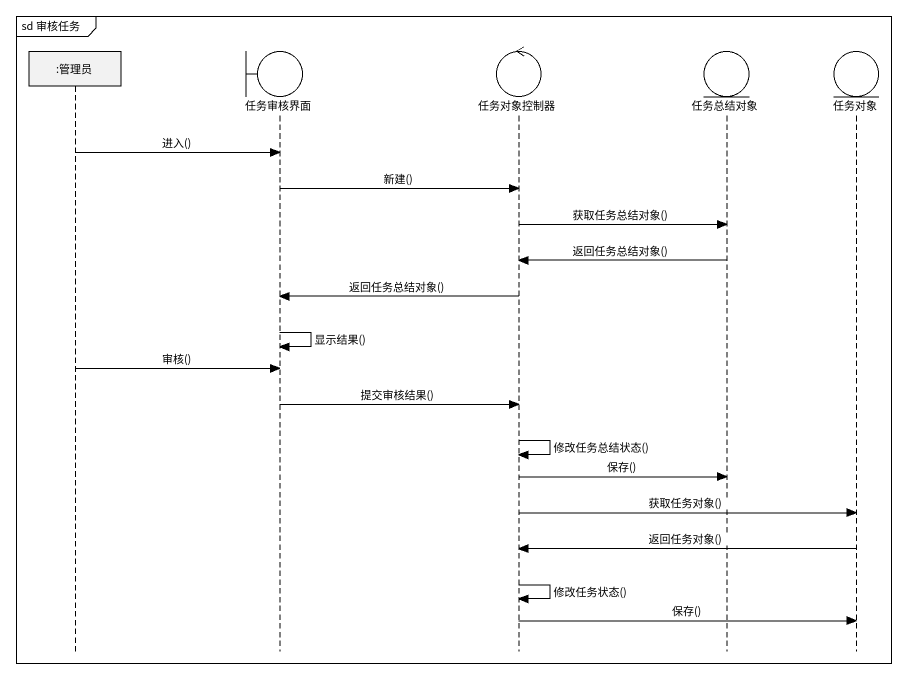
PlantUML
@startuml
mainframe sd 审核任务
hide footbox
participant ":管理员" as 管理员
boundary 任务审核界面
control 任务对象控制器
entity 任务总结对象
entity 任务对象

管理员 -> 任务审核界面 : 进入()
任务审核界面 -> 任务对象控制器 : 新建()
任务对象控制器 -> 任务总结对象 : 获取任务总结对象()
任务总结对象 -> 任务对象控制器 : 返回任务总结对象()
任务对象控制器 -> 任务审核界面 : 返回任务总结对象()
任务审核界面 -> 任务审核界面 : 显示结果()
管理员 -> 任务审核界面 : 审核()
任务审核界面 -> 任务对象控制器 : 提交审核结果()
任务对象控制器 -> 任务对象控制器 : 修改任务总结状态()
任务对象控制器 -> 任务总结对象 : 保存()
任务对象控制器 -> 任务对象 : 获取任务对象()
任务对象 -> 任务对象控制器 : 返回任务对象()
任务对象控制器 -> 任务对象控制器 : 修改任务状态()
任务对象控制器 -> 任务对象 : 保存()
@enduml
